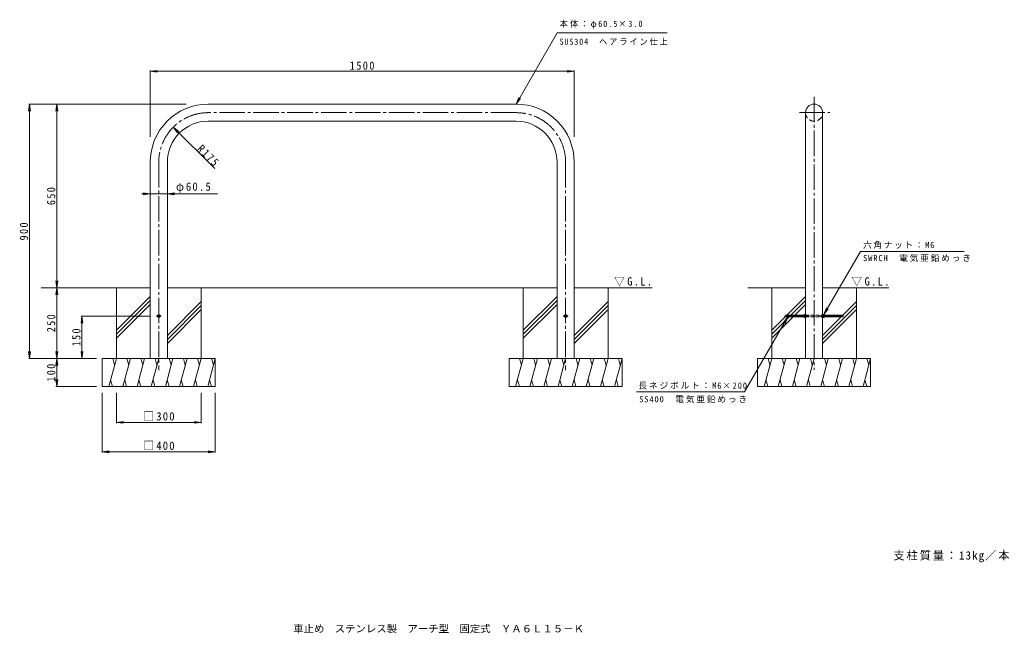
# Model space of a CAD drawing. Units: millimetres at full size, sheet at 1:10. Extents: x -1704 to 1797, y -1349 to 822.
import ezdxf
from ezdxf.enums import TextEntityAlignment as Align

# ---------------------------------------------------------------- set-up
doc = ezdxf.new("R2010")
doc.units = ezdxf.units.MM
doc.header["$LTSCALE"] = 10
for name, pattern in [('CHAIN2', [12, 9, -1, 1, -1]), ('DASHED1', [1.8, 1.2, -0.6]), ('DASHED2', [3, 2, -1])]:
    doc.linetypes.add(name, pattern=pattern)
for name, color, linetype, lineweight in [('C-0', 7, 'CHAIN2', 9), ('C-2', 3, 'Continuous', 9), ('C-4', 7, 'Continuous', 9), ('C-5', 7, 'Continuous', 9), ('C-6', 6, 'Continuous', 5), ('C-E', 6, 'Continuous', 5)]:
    doc.layers.add(name, color=color, linetype=linetype, lineweight=lineweight)
doc.layers.add('F-5_F-5ﾚｲﾔ', color=2, linetype='Continuous')
doc.layers.add('F-F_F-Fﾚｲﾔ', color=2, linetype='Continuous')
doc.styles.add('ＭＳ ゴシック', font='')
doc.styles.get('ＭＳ ゴシック').set_extended_font_data('MS Gothic')

msp = doc.modelspace()

# ---------------------------------------------------------------- linework, layer by layer
at = {"layer": 'C-0'}
for p, q in [((1106.92, 549.74), (1106.92, -417.54)), ((52.7, 493.22), (-1036.8, 493.22)), ((1055.03, 493.22), (1162.06, 493.22)), ((-1211.8, 318.22), (-1211.8, -418.43)), ((227.7, 318.22), (227.7, -418.43))]:
    msp.add_line(p, q, dxfattribs=at)
for centre, start, end in [((-1036.8, 318.22), 89.99976, 180), ((52.7, 318.22), 0, 90.00024)]:
    msp.add_arc(centre, 175, start, end, dxfattribs=at)
at = {"layer": 'C-2'}
for p, q in [((52.7, 523.47), (-1036.8, 523.47)), ((1076.67, 493.22), (1076.67, -103.92)), ((1137.17, 493.22), (1137.17, -103.92)), ((52.7, 462.97), (-1036.8, 462.97)), ((-1242.05, 318.22), (-1242.05, -126.53)), ((-1181.55, 318.22), (-1181.55, -126.53)), ((197.45, 318.22), (197.45, -126.53)), ((257.95, 318.22), (257.95, -126.53)), ((1076.67, -376.53), (1076.67, -103.92)), ((1137.17, -376.53), (1137.17, -103.92)), ((-1242.05, -126.53), (-1242.05, -376.53)), ((-1181.55, -126.53), (-1181.55, -376.53)), ((197.45, -126.53), (197.45, -376.53)), ((257.95, -126.53), (257.95, -376.53)), ((-1211.78, -232.28), (-1216.78, -229.39)), ((-1211.78, -220.78), (-1206.78, -223.66)), ((-1211.78, -232.28), (-1206.78, -229.39)), ((-1206.78, -223.66), (-1206.78, -229.39)), ((227.68, -220.78), (222.68, -223.66)), ((222.68, -223.66), (222.68, -229.39)), ((227.68, -232.28), (222.68, -229.39)), ((227.68, -232.28), (232.68, -229.39)), ((1006.92, -224.07), (1007.46, -223.53)), ((1071.67, -228.98), (1006.92, -228.98)), ((1006.92, -228.98), (1007.47, -229.53)), ((1071.67, -223.53), (1007.46, -223.53)), ((1007.46, -223.53), (1007.46, -229.53)), ((1071.67, -229.53), (1007.47, -229.53)), ((1071.67, -222.22), (1071.67, -230.83)), ((1072.16, -220.78), (1076.67, -220.78)), ((1072.16, -223.66), (1076.67, -223.66)), ((1072.16, -229.39), (1076.67, -229.39)), ((1072.16, -232.28), (1076.67, -232.28)), ((1141.68, -220.78), (1137.17, -220.78)), ((1141.68, -223.66), (1137.17, -223.66)), ((1141.68, -229.39), (1137.17, -229.39)), ((1141.68, -232.28), (1137.17, -232.28)), ((1142.17, -222.22), (1142.17, -230.83)), ((1142.17, -223.53), (1206.38, -223.53)), ((1142.17, -228.98), (1206.92, -228.98)), ((1142.17, -229.53), (1206.38, -229.53)), ((1206.92, -224.07), (1206.38, -223.53)), ((1206.38, -223.53), (1206.38, -229.53)), ((1206.92, -228.98), (1206.38, -229.53))]:
    msp.add_line(p, q, dxfattribs=at)
at = {"layer": 'C-2', "color": 7, "linetype": 'CHAIN2'}
for p, q in [((-1220.8, -226.53), (-1203.13, -226.53)), ((236.7, -226.53), (219.03, -226.53)), ((1001.92, -226.53), (1211.92, -226.53))]:
    msp.add_line(p, q, dxfattribs=at)
at = {"layer": 'C-2', "linetype": 'DASHED1'}
for p, q in [((1076.67, -223.53), (1137.17, -223.53)), ((1076.67, -229.53), (1137.17, -229.53))]:
    msp.add_line(p, q, dxfattribs=at)
at = {"layer": 'C-2'}
for points in [[(-1211.78, -220.78), (-1216.78, -223.66), (-1216.78, -229.39)], [(227.68, -220.78), (232.68, -223.66), (232.68, -229.39)], [(1071.67, -224.07), (1006.92, -224.07), (1006.92, -228.98)], [(1142.17, -224.07), (1206.92, -224.07), (1206.92, -228.98)]]:
    msp.add_lwpolyline(points, dxfattribs=at)
for centre, radius in [((-1211.78, -226.53), 5), ((-1211.78, -226.53), 3), ((227.68, -226.53), 5), ((227.68, -226.53), 3)]:
    msp.add_circle(centre, radius, dxfattribs=at)
for centre, radius, start, end in [((-1036.8, 318.22), 205.25, 89.99977, 180), ((52.7, 318.22), 205.25, 0, 90.00023), ((1106.92, 493.22), 30.25, 0, 180), ((-1036.8, 318.22), 144.75, 89.9998, 180), ((52.7, 318.22), 144.75, 0, 90.0002), ((1074.04, -222.22), 2.37, 142.44278, 217.55722), ((1080.27, -226.53), 8.6, 160.548, 199.452), ((1074.04, -230.83), 2.37, 142.44278, 217.55722), ((1139.81, -222.22), 2.37, 322.44278, 37.55722), ((1133.58, -226.53), 8.6, 340.548, 19.452), ((1139.81, -230.83), 2.37, 322.44278, 37.55722)]:
    msp.add_arc(centre, radius, start, end, dxfattribs=at)
at = {"layer": 'C-2', "linetype": 'DASHED2'}
msp.add_arc((1106.92, 493.22), 30.25, 180.00047, 0.00047, dxfattribs=at)
at = {"layer": 'C-4'}
for p, q in [((-1242.05, 639.73), (-1217.26, 642.99)), ((-1242.05, 642.73), (-1242.05, 408.14)), ((-1242.05, 639.73), (-1217.26, 636.46)), ((-1242.05, 639.73), (257.95, 639.73)), ((257.95, 639.73), (233.17, 642.99)), ((257.95, 639.73), (233.17, 636.46)), ((257.95, 642.73), (257.95, 408.14)), ((-1669.16, 523.47), (-1672.42, 498.69)), ((-1672.16, 523.47), (-1115.1, 523.47)), ((-1669.16, 523.47), (-1665.89, 498.69)), ((-1669.16, 523.47), (-1669.16, -376.53)), ((-1572.66, 523.47), (-1575.92, 498.69)), ((-1572.66, 523.47), (-1569.39, 498.69)), ((-1572.66, 523.47), (-1572.66, -126.53)), ((-1160.5, 442.01), (-1145.28, 422.17)), ((-1004.44, 205.83), (-1272.51, 205.83)), ((-1242.05, 205.83), (-1266.83, 209.09)), ((-1242.05, 205.83), (-1266.83, 202.57)), ((-1242.05, 185.83), (-1242.05, 184.03)), ((-1181.55, 205.83), (-1156.76, 209.09)), ((-1181.55, 205.83), (-1156.76, 202.57)), ((-1181.55, 185.83), (-1181.55, 184.03)), ((-1572.66, -126.53), (-1575.92, -101.74)), ((-1572.66, -126.53), (-1569.39, -101.74)), ((-1572.66, -126.53), (-1575.92, -151.31)), ((-1572.66, -126.53), (-1572.66, -376.53)), ((-1572.66, -126.53), (-1569.39, -151.31)), ((-1483.55, -226.53), (-1486.81, -251.31)), ((-1486.55, -226.53), (-1240.8, -226.53)), ((-1483.55, -376.53), (-1483.55, -226.53)), ((-1483.55, -226.53), (-1480.28, -251.31)), ((-1669.16, -376.53), (-1672.42, -351.74)), ((-1672.16, -376.53), (-1431.8, -376.53)), ((-1669.16, -376.53), (-1665.89, -351.74)), ((-1572.66, -376.53), (-1575.92, -351.74)), ((-1572.66, -376.53), (-1575.92, -401.31)), ((-1572.66, -376.53), (-1569.39, -351.74)), ((-1572.66, -376.53), (-1572.66, -476.53)), ((-1572.66, -376.53), (-1569.39, -401.31)), ((-1483.55, -376.53), (-1486.81, -351.74)), ((-1483.55, -376.53), (-1480.28, -351.74)), ((-1572.66, -476.53), (-1575.92, -451.74)), ((-1572.66, -476.53), (-1569.39, -451.74)), ((-1575.66, -476.53), (-1431.8, -476.53)), ((-1411.8, -710.13), (-1411.8, -498.03)), ((-1361.8, -606.02), (-1361.8, -498.03)), ((-1061.8, -606.02), (-1061.8, -498.03)), ((-1011.8, -710.13), (-1011.8, -498.03)), ((-1361.8, -603.02), (-1337.01, -599.76)), ((-1361.8, -603.02), (-1061.8, -603.02)), ((-1361.8, -603.02), (-1337.01, -606.28)), ((-1061.8, -603.02), (-1086.58, -599.76)), ((-1061.8, -603.02), (-1086.58, -606.28)), ((-1411.8, -707.13), (-1387.01, -703.87)), ((-1411.8, -707.13), (-1011.8, -707.13)), ((-1411.8, -707.13), (-1387.01, -710.39)), ((-1011.8, -707.13), (-1036.58, -703.87)), ((-1011.8, -707.13), (-1036.58, -710.39))]:
    msp.add_line(p, q, dxfattribs=at)
msp.add_lwpolyline([(-1014.05, 295.46), (-1160.5, 442.01), (-1140.67, 426.79)], dxfattribs=at)
at = {"layer": 'C-5'}
for p, q in [((52.7, 523.47), (198.14, 775.39)), ((198.14, 775.39), (586.51, 775.4)), ((52.7, 523.47), (62.27, 546.57)), ((52.7, 523.47), (67.92, 543.31)), ((1141.68, -220.78), (1271.19, 1.39)), ((1271.19, 1.39), (1638.37, 1.39)), ((1141.68, -220.78), (1151.35, -197.72)), ((1141.68, -220.78), (1156.98, -201.01)), ((1013.5, -229.53), (860.25, -494.9)), ((1013.5, -229.53), (998.28, -249.36)), ((1013.5, -229.53), (1003.93, -252.62)), ((478.37, -494.9), (860.25, -494.9))]:
    msp.add_line(p, q, dxfattribs=at)
at = {"layer": 'C-6'}
for p, q in [((-1242.05, -126.53), (-1627.67, -126.53)), ((-1181.55, -126.53), (197.45, -126.53)), ((257.95, -126.53), (534.37, -126.53))]:
    msp.add_line(p, q, dxfattribs=at)
at = {"layer": 'C-E'}
for p, q in [((-1361.8, -376.53), (-1361.8, -126.53)), ((-1061.8, -376.53), (-1061.8, -126.53)), ((77.7, -376.53), (77.7, -126.53)), ((377.7, -376.53), (377.7, -126.53)), ((872.71, -126.53), (1076.67, -126.53)), ((956.92, -376.53), (956.92, -126.53)), ((1137.17, -126.53), (1371.49, -126.53)), ((1256.92, -376.53), (1256.92, -126.53)), ((-1242.05, -156.97), (-1361.8, -276.72)), ((-1242.05, -171.11), (-1361.8, -290.86)), ((197.45, -156.97), (77.7, -276.72)), ((197.45, -171.11), (77.7, -290.86)), ((1076.67, -156.97), (956.92, -276.72)), ((1076.67, -171.11), (956.92, -290.86)), ((-1242.05, -185.25), (-1361.8, -305)), ((-1061.8, -175.6), (-1181.55, -295.35)), ((-1061.8, -189.74), (-1181.55, -309.49)), ((-1061.8, -203.88), (-1181.55, -323.63)), ((197.45, -185.25), (77.7, -305)), ((377.7, -175.6), (257.95, -295.35)), ((377.7, -189.74), (257.95, -309.49)), ((377.7, -203.88), (257.95, -323.63)), ((1076.67, -185.25), (956.92, -305)), ((1256.92, -175.6), (1137.17, -295.35)), ((1256.92, -189.74), (1137.17, -309.49)), ((1256.92, -203.88), (1137.17, -323.63)), ((-1411.8, -376.53), (-1011.8, -376.53)), ((-1411.8, -476.53), (-1411.8, -376.53)), ((-1361.8, -376.53), (-1388.59, -476.53)), ((-1374.85, -376.53), (-1368.32, -400.88)), ((-1311.8, -376.53), (-1338.59, -476.53)), ((-1324.85, -376.53), (-1318.32, -400.88)), ((-1261.8, -376.53), (-1288.59, -476.53)), ((-1274.85, -376.53), (-1268.32, -400.88)), ((-1211.8, -376.53), (-1238.59, -476.53)), ((-1224.85, -376.53), (-1218.32, -400.88)), ((-1161.8, -376.53), (-1188.59, -476.53)), ((-1174.85, -376.53), (-1168.32, -400.88)), ((-1111.8, -376.53), (-1138.59, -476.53)), ((-1124.85, -376.53), (-1118.32, -400.88)), ((-1061.8, -376.53), (-1088.59, -476.53)), ((-1074.85, -376.53), (-1068.32, -400.88)), ((-1011.8, -376.53), (-1038.59, -476.53)), ((-1024.85, -376.53), (-1018.32, -400.88)), ((-1011.8, -476.53), (-1011.8, -376.53)), ((27.7, -476.53), (27.7, -376.53)), ((427.7, -376.53), (27.7, -376.53)), ((77.7, -376.53), (50.91, -476.53)), ((64.65, -376.53), (71.18, -400.88)), ((127.7, -376.53), (100.91, -476.53)), ((114.65, -376.53), (121.18, -400.88)), ((177.7, -376.53), (150.91, -476.53)), ((164.65, -376.53), (171.18, -400.88)), ((227.7, -376.53), (200.91, -476.53)), ((214.65, -376.53), (221.18, -400.88)), ((277.7, -376.53), (250.91, -476.53)), ((264.65, -376.53), (271.18, -400.88)), ((327.7, -376.53), (300.91, -476.53)), ((314.65, -376.53), (321.18, -400.88)), ((377.7, -376.53), (350.91, -476.53)), ((364.65, -376.53), (371.18, -400.88)), ((427.7, -376.53), (400.91, -476.53)), ((414.65, -376.53), (421.18, -400.88)), ((427.7, -476.53), (427.7, -376.53)), ((906.92, -476.53), (906.92, -376.53)), ((906.92, -376.53), (1306.92, -376.53)), ((956.92, -376.53), (930.13, -476.53)), ((943.87, -376.53), (950.4, -400.88)), ((1006.92, -376.53), (980.13, -476.53)), ((993.87, -376.53), (1000.4, -400.88)), ((1030.13, -476.53), (1056.92, -376.53)), ((1050.4, -400.88), (1043.87, -376.53)), ((1080.13, -476.53), (1106.92, -376.53)), ((1100.4, -400.88), (1093.87, -376.53)), ((1130.13, -476.53), (1156.92, -376.53)), ((1150.4, -400.88), (1143.87, -376.53)), ((1206.92, -376.53), (1180.13, -476.53)), ((1193.87, -376.53), (1200.4, -400.88)), ((1256.92, -376.53), (1230.13, -476.53)), ((1243.87, -376.53), (1250.4, -400.88)), ((1306.92, -376.53), (1280.13, -476.53)), ((1293.87, -376.53), (1300.4, -400.88)), ((1306.92, -476.53), (1306.92, -376.53)), ((-1375.54, -476.53), (-1382.07, -452.18)), ((-1325.54, -476.53), (-1332.07, -452.18)), ((-1275.54, -476.53), (-1282.07, -452.18)), ((-1225.54, -476.53), (-1232.07, -452.18)), ((-1175.54, -476.53), (-1182.07, -452.18)), ((-1125.54, -476.53), (-1132.07, -452.18)), ((-1075.54, -476.53), (-1082.07, -452.18)), ((-1025.54, -476.53), (-1032.07, -452.18)), ((63.96, -476.53), (57.43, -452.18)), ((113.96, -476.53), (107.43, -452.18)), ((163.96, -476.53), (157.43, -452.18)), ((213.96, -476.53), (207.43, -452.18)), ((263.96, -476.53), (257.43, -452.18)), ((313.96, -476.53), (307.43, -452.18)), ((363.96, -476.53), (357.43, -452.18)), ((413.96, -476.53), (407.43, -452.18)), ((943.18, -476.53), (936.65, -452.18)), ((993.18, -476.53), (986.65, -452.18)), ((1043.18, -476.53), (1036.65, -452.18)), ((1093.18, -476.53), (1086.65, -452.18)), ((1143.18, -476.53), (1136.65, -452.18)), ((1193.18, -476.53), (1186.65, -452.18)), ((1243.18, -476.53), (1236.65, -452.18)), ((1293.18, -476.53), (1286.65, -452.18)), ((-1411.8, -476.53), (-1011.8, -476.53)), ((427.7, -476.53), (27.7, -476.53)), ((906.92, -476.53), (1306.92, -476.53))]:
    msp.add_line(p, q, dxfattribs=at)

# ---------------------------------------------------------------- texts
at = {"layer": 'C-4', "color": 2, "char_height": 29.33, "attachment_point": 7, "style": 'ＭＳ ゴシック'}
for s, insert in [('\\T1.28;\\W0.9;1500', (-535.8, 644.73)), ('\\T1.22;\\W0.95;φ60.5', (-1151.09, 208.83)), ('\\T1.21;\\W0.95;□300', (-1266.8, -597.02)), ('\\T1.21;\\W0.95;□400', (-1266.8, -701.13))]:
    msp.add_mtext(s, dxfattribs=dict(at, insert=insert))
for s, insert, rotation in [('\\T1.28;\\W0.9;R175', (-1078.73, 362.25), 315), ('\\T1.27;\\W0.9;650', (-1577.66, 165.97), 90), ('\\T1.27;\\W0.9;900', (-1674.16, 40.97), 90), ('\\T1.27;\\W0.9;250', (-1577.66, -284.03), 90), ('\\T1.27;\\W0.9;150', (-1488.55, -334.03), 90), ('\\T1.27;\\W0.9;100', (-1577.66, -459.03), 90)]:
    msp.add_mtext(s, dxfattribs=dict(at, insert=insert, rotation=rotation))
at = {"layer": 'C-5', "char_height": 21.99, "attachment_point": 7, "style": 'ＭＳ ゴシック'}
for s, insert in [('\\T1.25;\\W0.95;本体：φ60.5×3.0', (206.51, 790.79)), ('\\T1.22;\\W0.95;SUS304\u3000ヘアライン仕上', (206.51, 731.05)), ('\\T1.19;六角ナット：M6', (1279.98, 11.26)), ('\\T1.21;SWRCH\u3000電気亜鉛めっき', (1279.98, -35.07)), ('\\T1.21;長ネジボルト：M6×200', (485.39, -486.15)), ('\\T1.21;SS400\u3000電気亜鉛めっき', (487.89, -534.75))]:
    msp.add_mtext(s, dxfattribs=dict(at, insert=insert))
at = {"layer": 'C-5', "color": 2, "char_height": 29.33, "attachment_point": 7, "style": 'ＭＳ ゴシック'}
for insert in [(399.18, -121.3), (1238.99, -121.3)]:
    msp.add_mtext('\\T1.22;\\W0.95;▽G.L.', dxfattribs=dict(at, insert=insert))
at = {"layer": 'F-5_F-5ﾚｲﾔ', "insert": (1387.34, -1098.11), "char_height": 29.33, "attachment_point": 7, "style": 'ＭＳ ゴシック'}
msp.add_mtext('\\T1.16;支柱質量：13kg／本', dxfattribs=at)
at = {"layer": 'F-F_F-Fﾚｲﾔ', "style": 'ＭＳ ゴシック', "width": 1.05}
msp.add_text('車止め\u3000ステンレス製\u3000アーチ型\u3000固定式\u3000ＹＡ６Ｌ１５－Ｋ', height=25.66, dxfattribs=at).set_placement((-736.12, -1353.94), align=Align.BOTTOM_LEFT)

doc.saveas('drawing.dxf')
